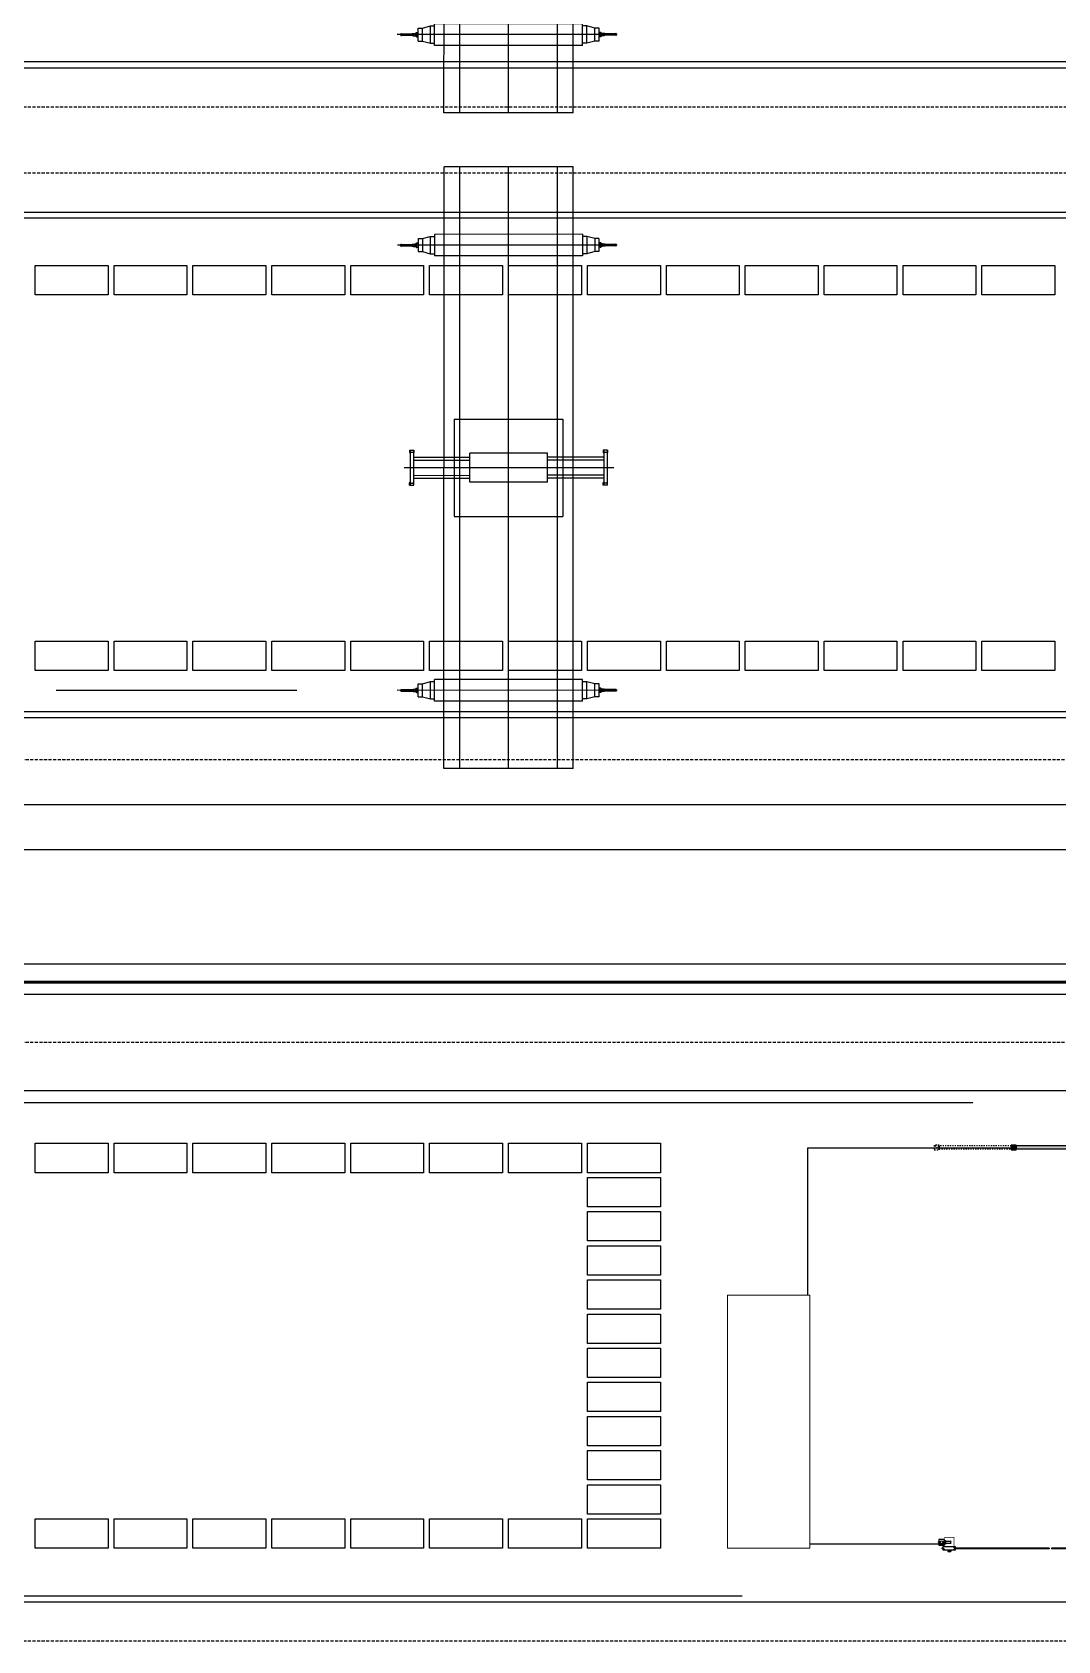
# Model space of a CAD drawing. Header units: millimetres. Extents: x -582 to 479, y -622 to 401.
# Drawn here: x -123.5 to -38.3, y -114.9 to 18.8 of the extents above; entities that cross this region are included whole.
import ezdxf

# ---------------------------------------------------------------- set-up
doc = ezdxf.new("R2010")
doc.units = ezdxf.units.MM
doc.linetypes.add('DASH', pattern=[0.35, 0.25, -0.1])
doc.linetypes.add('DASHED', pattern=[19.05, 12.7, -6.35])
for name, color, linetype in [('0000-佛渡施工图-总平面-尺寸标注', 7, 'Continuous'), ('0001-佛渡-工艺-方案一-围网', 40, 'Continuous'), ('0001-佛渡-工艺-方案一-围网(内集卡一侧新增）', 40, 'Continuous'), ('0001-佛渡-工艺-方案一-设备', 40, 'Continuous'), ('0001-佛渡-平面-方案一 临时横二路', 6, 'Continuous'), ('0001-佛渡-平面-方案一-围墙', 3, 'Continuous'), ('0001-佛渡-平面-方案一-建筑', 6, 'Continuous'), ('0001-佛渡-平面-方案一道路中心线', 11, 'Continuous'), ('0001-佛渡-平面-方案一道路边界', 7, 'Continuous'), ('SLOT', 115, 'Continuous'), ('TX-箱区维修及人行门禁', 5, 'Continuous')]:
    doc.layers.add(name, color=color, linetype=linetype)
doc.linetypes.add('FENCELINE2', pattern='A,0.25,-0.1,[132,ltypeshp.shx,S=0.1,R=0,X=-0.1,Y=0],-0.1,1', length=1.45)

# ---------------------------------------------------------------- blocks, each defined once
blk = doc.blocks.new('16m门 危险品堆场')
at = {"color": 8, "linetype": 'Continuous', "extrusion": (1e-16, 0, -1)}
for p, q in [((2629281.11, 2057453.6), (2629281.11, 2057453.74)), ((2629281.11, 2057453.74), (2629281.35, 2057453.74)), ((2629281.16, 2057453.64), (2629281.16, 2057453.72)), ((2629281.16, 2057453.72), (2629281.3, 2057453.72)), ((2629281.16, 2057453.64), (2629281.3, 2057453.64)), ((2629281.21, 2057453.64), (2629281.21, 2057453.6)), ((2629281.25, 2057453.64), (2629281.25, 2057453.6)), ((2629281.3, 2057453.64), (2629281.3, 2057453.72)), ((2629281.35, 2057453.6), (2629281.35, 2057453.74))]:
    blk.add_line(p, q, dxfattribs=at)
at = {"color": 8, "linetype": 'Continuous'}
for p, q in [((2629281.76, 2057453.47), (2629281.76, 2057453.53)), ((2629289.53, 2057453.46), (2629289.53, 2057453.52)), ((2629289.73, 2057453.46), (2629289.73, 2057453.52))]:
    blk.add_line(p, q, dxfattribs=at)
at = {"color": 8, "linetype": 'Continuous', "extrusion": (-1e-16, 0, -1)}
for p, q in [((2629289.53, 2057453.52), (2629281.76, 2057453.53)), ((2629289.53, 2057453.46), (2629281.76, 2057453.47)), ((2629297.49, 2057453.52), (2629289.73, 2057453.52)), ((2629297.49, 2057453.46), (2629289.73, 2057453.46)), ((2629297.91, 2057453.6), (2629297.91, 2057453.74)), ((2629298.14, 2057453.74), (2629297.91, 2057453.74)), ((2629298.09, 2057453.72), (2629297.96, 2057453.72)), ((2629297.96, 2057453.64), (2629297.96, 2057453.72)), ((2629298.09, 2057453.64), (2629297.96, 2057453.64)), ((2629298, 2057453.64), (2629298, 2057453.6)), ((2629298.05, 2057453.64), (2629298.05, 2057453.6)), ((2629298.09, 2057453.64), (2629298.09, 2057453.72)), ((2629298.14, 2057453.6), (2629298.14, 2057453.74)), ((2629280.41, 2057453), (2629280.46, 2057453)), ((2629280.41, 2057453), (2629280.46, 2057453)), ((2629280.41, 2057452.97), (2629280.46, 2057452.97)), ((2629280.41, 2057452.97), (2629280.46, 2057452.97)), ((2629280.71, 2057453), (2629280.83, 2057453)), ((2629280.71, 2057453), (2629280.83, 2057453)), ((2629280.71, 2057452.97), (2629280.83, 2057452.97)), ((2629280.71, 2057452.97), (2629280.83, 2057452.97)), ((2629280.92, 2057453.13), (2629280.83, 2057453.13)), ((2629280.83, 2057452.83), (2629280.92, 2057452.83)), ((2629280.83, 2057452.83), (2629280.92, 2057452.83)), ((2629280.92, 2057452.83), (2629280.92, 2057453.13)), ((2629280.92, 2057453.06), (2629281.4, 2057453.06)), ((2629280.92, 2057452.89), (2629281.4, 2057452.89)), ((2629280.92, 2057452.89), (2629281.4, 2057452.89)), ((2629281.4, 2057453.06), (2629281.31, 2057453)), ((2629281.4, 2057452.89), (2629281.31, 2057452.96)), ((2629281.4, 2057452.89), (2629281.31, 2057452.96)), ((2629297.86, 2057453.05), (2629297.94, 2057452.99)), ((2629298.33, 2057453.05), (2629297.86, 2057453.05)), ((2629297.86, 2057452.88), (2629297.94, 2057452.95)), ((2629297.86, 2057452.88), (2629297.94, 2057452.95)), ((2629298.33, 2057452.88), (2629297.86, 2057452.88)), ((2629298.33, 2057452.82), (2629298.33, 2057453.12)), ((2629298.33, 2057453.12), (2629298.43, 2057453.12)), ((2629298.43, 2057452.82), (2629298.33, 2057452.82)), ((2629298.54, 2057452.99), (2629298.43, 2057452.99)), ((2629298.54, 2057452.96), (2629298.43, 2057452.96)), ((2629298.85, 2057452.99), (2629298.79, 2057452.99)), ((2629298.85, 2057452.96), (2629298.79, 2057452.96))]:
    blk.add_line(p, q, dxfattribs=at)
at = {"color": 8, "linetype": 'Continuous', "extrusion": (0, 0, -1)}
for points in [[(-2629280.35, 2057453.22), (-2629280.83, 2057453.22), (-2629280.83, 2057452.74), (-2629280.35, 2057452.74)], [(-2629280.7, 2057453.6), (-2629281.76, 2057453.6), (-2629281.76, 2057453.37), (-2629280.7, 2057453.37)], [(-2629298.56, 2057453.6), (-2629297.49, 2057453.6), (-2629297.49, 2057453.37), (-2629298.56, 2057453.37)], [(-2629298.91, 2057453.21), (-2629298.43, 2057453.21), (-2629298.43, 2057452.73), (-2629298.91, 2057452.73)]]:
    blk.add_lwpolyline(points, close=True, dxfattribs=at)
for points in [[(-2629280.7, 2057453.54), (-2629280.63, 2057453.54), (-2629280.63, 2057453.44), (-2629280.7, 2057453.44)], [(-2629298.56, 2057453.54), (-2629298.62, 2057453.54), (-2629298.62, 2057453.44), (-2629298.56, 2057453.44)]]:
    blk.add_lwpolyline(points, dxfattribs=at)
at = {"color": 8, "linetype": 'Continuous', "extrusion": (0, 0, -1), "const_width": 0.05}
for points in [[(-2629280.83, 2057453.38), (-2629281.63, 2057453.38), (-2629281.63, 2057452.58), (-2629280.83, 2057452.58)], [(-2629298.43, 2057453.37), (-2629297.63, 2057453.37), (-2629297.63, 2057452.57), (-2629298.43, 2057452.57)]]:
    blk.add_lwpolyline(points, close=True, dxfattribs=at)
at = {"color": 8, "linetype": 'Continuous', "extrusion": (1e-16, 0, -1)}
for centre in [(-2629280.8, 2057453.55), (-2629281.66, 2057453.55), (-2629281.66, 2057453.44)]:
    blk.add_circle(centre, 0.018, dxfattribs=at)
at = {"color": 8, "linetype": 'Continuous', "extrusion": (-1e-16, 0, -1)}
for centre, radius in [((-2629297.59, 2057453.55), 0.018), ((-2629297.59, 2057453.44), 0.018), ((-2629298.46, 2057453.55), 0.018), ((-2629298.46, 2057453.44), 0.018), ((-2629280.36, 2057452.98), 0.05), ((-2629280.36, 2057452.98), 0.05), ((-2629280.59, 2057452.98), 0.126), ((-2629298.67, 2057452.97), 0.126), ((-2629298.89, 2057452.97), 0.05)]:
    blk.add_circle(centre, radius, dxfattribs=at)
blk = doc.blocks.new('YC')
at = {"color": 40, "extrusion": (0.019869, 3.07925e-06, 0.999803)}
for p, q in [((2952.72, -614.5, 0.27), (2952.72, -564.5, 0.27)), ((2963.46, -564.5, 0.06), (2952.72, -564.5, 0.27)), ((2954.03, -614.5, 0.25), (2954.03, -564.5, 0.25)), ((2958.09, -614.5, 0.17), (2958.09, -564.5, 0.17)), ((2962.15, -614.5, 0.09), (2962.14, -564.5, 0.09)), ((2963.46, -614.5, 0.06), (2963.46, -564.5, 0.06)), ((2950.29, -570.9, 0.32), (2950.41, -570.88, 0.32)), ((2950.29, -571.1, 0.32), (2950.29, -570.9, 0.32)), ((2950.37, -570.88, 0.32), (2950.46, -570.88, 0.32)), ((2950.4, -570.85, 0.32), (2950.39, -570.85, 0.32)), ((2950.39, -570.86, 0.32), (2950.39, -570.89, 0.32)), ((2950.4, -570.86, 0.32), (2950.39, -570.86, 0.32)), ((2950.4, -570.89, 0.32), (2950.39, -570.89, 0.32)), ((2950.4, -570.85, 0.32), (2950.4, -570.9, 0.32)), ((2950.41, -570.86, 0.32), (2950.4, -570.86, 0.32)), ((2950.41, -570.9, 0.32), (2950.4, -570.9, 0.32)), ((2950.41, -570.84, 0.32), (2950.41, -571, 0.32)), ((2950.41, -570.84, 0.32), (2950.43, -570.84, 0.32)), ((2950.41, -570.86, 0.32), (2950.41, -570.9, 0.32)), ((2950.43, -570.82, 0.32), (2950.47, -570.82, 0.32)), ((2950.43, -571.19, 0.32), (2950.43, -570.82, 0.32)), ((2950.43, -570.84, 0.32), (2950.43, -571, 0.32)), ((2950.47, -571.19, 0.32), (2950.47, -570.82, 0.32)), ((2950.57, -570.46, 0.32), (2950.93, -570.46, 0.31)), ((2950.57, -570.46, 0.32), (2950.57, -571.54, 0.32)), ((2950.93, -570.46, 0.31), (2951.58, -570.28, 0.3)), ((2950.93, -570.46, 0.31), (2950.93, -571.54, 0.31)), ((2951.58, -570.28, 0.3), (2951.94, -570.28, 0.29)), ((2951.58, -570.28, 0.3), (2951.58, -571.72, 0.3)), ((2964.23, -570.1, 0.04), (2951.94, -570.11, 0.29)), ((2951.94, -570.11, 0.29), (2951.94, -571.9, 0.29)), ((2964.23, -570.1, 0.04), (2964.23, -571.9, 0.04)), ((2964.59, -570.28, 0.04), (2964.23, -570.28, 0.04)), ((2965.25, -570.46, 0.02), (2964.59, -570.28, 0.04)), ((2964.59, -570.28, 0.04), (2964.59, -571.72, 0.04)), ((2965.6, -570.46, 0.02), (2965.25, -570.46, 0.02)), ((2965.25, -570.46, 0.02), (2965.25, -571.54, 0.02)), ((2965.6, -570.46, 0.02), (2965.6, -571.54, 0.02)), ((2965.74, -570.82, 0.01), (2965.71, -570.82, 0.01)), ((2965.71, -571.19, 0.01), (2965.71, -570.82, 0.01)), ((2965.8, -570.87, 0.01), (2965.72, -570.87, 0.01)), ((2965.74, -571.19, 0.01), (2965.74, -570.82, 0.01)), ((2965.74, -570.84, 0.01), (2965.74, -571, 0.01)), ((2965.77, -570.84, 0.01), (2965.74, -570.84, 0.01)), ((2965.77, -570.84, 0.01), (2965.77, -571, 0.01)), ((2965.77, -570.85, 0.01), (2965.77, -570.85, 0.01)), ((2965.77, -570.85, 0.01), (2965.77, -570.9, 0.01)), ((2965.77, -570.85, 0.01), (2965.79, -570.85, 0.01)), ((2965.77, -570.85, 0.01), (2965.77, -570.89, 0.01)), ((2965.77, -570.86, 0.01), (2965.79, -570.86, 0.01)), ((2965.88, -570.9, 0.01), (2965.77, -570.88, 0.01)), ((2965.77, -570.89, 0.01), (2965.77, -570.89, 0.01)), ((2965.77, -570.89, 0.01), (2965.79, -570.89, 0.01)), ((2965.77, -570.9, 0.01), (2965.79, -570.9, 0.01)), ((2965.79, -570.86, 0.01), (2965.79, -570.89, 0.01)), ((2965.88, -571.1, 0.01), (2965.88, -570.9, 0.01)), ((2967.11, -571, -0.01), (2948.84, -571, 0.35)), ((2949.08, -571, 0.35), (2949.15, -571, 0.34)), ((2949.14, -571.08, 0.34), (2949.14, -570.92, 0.34)), ((2949.14, -570.92, 0.34), (2949.18, -570.92, 0.34)), ((2949.14, -570.92, 0.34), (2949.14, -570.92, 0.34)), ((2949.14, -571.08, 0.34), (2949.14, -570.92, 0.34)), ((2949.14, -571.08, 0.34), (2949.18, -571.08, 0.34)), ((2949.14, -571.08, 0.34), (2949.14, -571.08, 0.34)), ((2949.18, -571.08, 0.34), (2949.18, -570.92, 0.34)), ((2949.18, -570.94, 0.34), (2950.16, -570.94, 0.32)), ((2949.18, -571.06, 0.34), (2950.16, -571.06, 0.32)), ((2950.07, -570.92, 0.33), (2950.08, -570.92, 0.33)), ((2950.07, -571.08, 0.33), (2950.07, -570.92, 0.33)), ((2950.07, -571.08, 0.33), (2950.08, -571.08, 0.33)), ((2950.08, -570.92, 0.33), (2950.12, -570.92, 0.32)), ((2950.08, -571.08, 0.33), (2950.08, -570.92, 0.33)), ((2950.08, -571.08, 0.33), (2950.12, -571.08, 0.32)), ((2950.12, -571.08, 0.32), (2950.12, -570.92, 0.32)), ((2950.16, -571.1, 0.32), (2950.16, -570.91, 0.32)), ((2950.29, -571.1, 0.32), (2950.41, -571.12, 0.32)), ((2950.37, -571.13, 0.32), (2950.46, -571.13, 0.32)), ((2950.38, -571.13, 0.32), (2950.47, -571.13, 0.32)), ((2950.4, -570.9, 0.32), (2950.39, -570.9, 0.32)), ((2950.4, -571.1, 0.32), (2950.39, -571.1, 0.32)), ((2950.4, -571.11, 0.32), (2950.39, -571.11, 0.32)), ((2950.39, -571.14, 0.32), (2950.39, -571.11, 0.32)), ((2950.4, -571.14, 0.32), (2950.39, -571.14, 0.32)), ((2950.4, -571.15, 0.32), (2950.39, -571.15, 0.32)), ((2950.4, -571.15, 0.32), (2950.4, -571.1, 0.32)), ((2950.41, -571.11, 0.32), (2950.4, -571.11, 0.32)), ((2950.41, -571.15, 0.32), (2950.4, -571.15, 0.32)), ((2950.41, -571.16, 0.32), (2950.41, -571, 0.32)), ((2950.41, -571.15, 0.32), (2950.41, -571.11, 0.32)), ((2950.41, -571.16, 0.32), (2950.43, -571.16, 0.32)), ((2950.43, -571.16, 0.32), (2950.43, -571, 0.32)), ((2950.43, -571.19, 0.32), (2950.47, -571.19, 0.32)), ((2950.57, -571.54, 0.32), (2950.93, -571.54, 0.31)), ((2950.93, -571.54, 0.31), (2951.58, -571.72, 0.3)), ((2951.58, -571.72, 0.3), (2951.94, -571.72, 0.29)), ((2964.23, -571.9, 0.04), (2951.94, -571.9, 0.29)), ((2964.59, -571.72, 0.04), (2964.23, -571.72, 0.04)), ((2965.25, -571.54, 0.02), (2964.59, -571.72, 0.04)), ((2965.6, -571.54, 0.02), (2965.25, -571.54, 0.02)), ((2965.79, -571.13, 0.01), (2965.71, -571.13, 0.01)), ((2965.74, -571.19, 0.01), (2965.71, -571.19, 0.01)), ((2965.8, -571.13, 0.01), (2965.72, -571.13, 0.01)), ((2965.74, -571.16, 0.01), (2965.74, -571, 0.01)), ((2965.77, -571.16, 0.01), (2965.74, -571.16, 0.01)), ((2965.77, -571.16, 0.01), (2965.77, -571, 0.01)), ((2965.77, -571.1, 0.01), (2965.79, -571.1, 0.01)), ((2965.77, -571.15, 0.01), (2965.77, -571.1, 0.01)), ((2965.88, -571.1, 0.01), (2965.77, -571.12, 0.01)), ((2965.77, -571.15, 0.01), (2965.77, -571.11, 0.01)), ((2965.77, -571.11, 0.01), (2965.79, -571.11, 0.01)), ((2965.77, -571.11, 0.01), (2965.77, -571.11, 0.01)), ((2965.77, -571.14, 0.01), (2965.79, -571.14, 0.01)), ((2965.77, -571.15, 0.01), (2965.79, -571.15, 0.01)), ((2965.77, -571.15, 0.01), (2965.77, -571.15, 0.01)), ((2965.79, -571.14, 0.01), (2965.79, -571.11, 0.01)), ((2966.02, -571.09, 0.01), (2966.02, -570.91, 0.01)), ((2967, -570.94, -0.01), (2966.02, -570.94, 0.01)), ((2967, -571.06, -0.01), (2966.02, -571.06, 0.01)), ((2966.06, -571.08, 0.01), (2966.06, -570.92, 0.01)), ((2966.1, -570.92, 0.01), (2966.06, -570.92, 0.01)), ((2966.1, -571.08, 0.01), (2966.06, -571.08, 0.01)), ((2966.1, -570.92, 0.01), (2966.1, -570.92, 0.01)), ((2966.1, -571.08, 0.01), (2966.1, -570.92, 0.01)), ((2966.1, -571.08, 0.01), (2966.1, -570.92, 0.01)), ((2966.1, -571.08, 0.01), (2966.1, -571.08, 0.01)), ((2967, -571.08, -0.01), (2967, -570.92, -0.01)), ((2967.03, -570.92, -0.01), (2967, -570.92, -0.01)), ((2967.03, -571.08, -0.01), (2967, -571.08, -0.01)), ((2967.04, -570.92, -0.01), (2967.03, -570.92, -0.01)), ((2967.03, -571.08, -0.01), (2967.03, -570.92, -0.01)), ((2967.04, -571.08, -0.01), (2967.03, -571.08, -0.01)), ((2967.04, -571.08, -0.01), (2967.04, -570.92, -0.01)), ((2953.57, -585.46, 0.26), (2953.57, -593.54, 0.26)), ((2953.57, -585.46, 0.26), (2962.6, -585.46, 0.08)), ((2962.6, -585.46, 0.08), (2962.6, -593.54, 0.08)), ((2949.86, -588.05, 0.33), (2950.22, -588.05, 0.32)), ((2949.86, -588.05, 0.33), (2949.86, -588.22, 0.33)), ((2949.86, -588.22, 0.33), (2949.91, -588.3, 0.33)), ((2949.91, -588.05, 0.33), (2949.91, -590.96, 0.33)), ((2949.91, -588.22, 0.33), (2950.17, -588.22, 0.32)), ((2950.17, -588.05, 0.32), (2950.17, -590.96, 0.32)), ((2950.22, -588.22, 0.32), (2950.17, -588.3, 0.32)), ((2950.22, -588.05, 0.32), (2950.22, -588.22, 0.32)), ((2966.32, -588.04, 0), (2965.96, -588.04, 0.01)), ((2965.96, -588.04, 0.01), (2965.96, -588.22, 0.01)), ((2965.96, -588.22, 0.01), (2966.01, -588.3, 0.01)), ((2966.01, -588.04, 0.01), (2966.01, -590.96, 0.01)), ((2966.27, -588.22, 0), (2966.01, -588.22, 0.01)), ((2966.27, -588.04, 0), (2966.27, -590.96, 0)), ((2966.32, -588.22, 0), (2966.27, -588.3, 0)), ((2966.32, -588.04, 0), (2966.32, -588.22, 0)), ((2966.83, -589.5, -0.01), (2949.42, -589.5, 0.34)), ((2950.17, -588.63, 0.32), (2954.87, -588.63, 0.23)), ((2950.17, -588.87, 0.32), (2954.87, -588.87, 0.23)), ((2963.04, -589.5, 0.07), (2953.14, -589.5, 0.26)), ((2954.87, -590.7, 0.23), (2954.87, -588.3, 0.23)), ((2961.31, -588.3, 0.1), (2954.87, -588.3, 0.23)), ((2961.31, -590.7, 0.1), (2961.31, -588.3, 0.1)), ((2966.01, -588.63, 0.01), (2961.31, -588.63, 0.1)), ((2966.01, -588.87, 0.01), (2961.31, -588.87, 0.1)), ((2949.86, -590.78, 0.33), (2949.91, -590.7, 0.33)), ((2949.86, -590.96, 0.33), (2949.86, -590.78, 0.33)), ((2949.91, -590.78, 0.33), (2950.17, -590.78, 0.32)), ((2950.17, -590.14, 0.32), (2954.87, -590.13, 0.23)), ((2950.17, -590.37, 0.32), (2954.87, -590.37, 0.23)), ((2950.22, -590.78, 0.32), (2950.17, -590.7, 0.32)), ((2950.22, -590.96, 0.32), (2950.22, -590.78, 0.32)), ((2961.31, -590.7, 0.1), (2954.87, -590.7, 0.23)), ((2966.01, -590.13, 0.01), (2961.31, -590.13, 0.1)), ((2966.01, -590.37, 0.01), (2961.31, -590.37, 0.1)), ((2965.96, -590.78, 0.01), (2966.01, -590.7, 0.01)), ((2965.96, -590.96, 0.01), (2965.96, -590.78, 0.01)), ((2966.27, -590.78, 0), (2966.01, -590.78, 0.01)), ((2966.32, -590.78, 0), (2966.27, -590.7, 0)), ((2966.32, -590.96, 0), (2966.32, -590.78, 0)), ((2949.86, -590.96, 0.33), (2950.22, -590.96, 0.32)), ((2966.32, -590.96, 0), (2965.96, -590.96, 0.01)), ((2953.57, -593.54, 0.26), (2962.6, -593.54, 0.08)), ((2967.11, -608, -0.01), (2948.84, -608, 0.35)), ((2949.09, -608, 0.35), (2949.16, -608, 0.34)), ((2949.14, -607.92, 0.34), (2949.14, -608.08, 0.34)), ((2949.14, -607.92, 0.34), (2949.15, -607.92, 0.34)), ((2949.14, -608.08, 0.34), (2949.15, -608.08, 0.34)), ((2949.15, -607.92, 0.34), (2949.18, -607.92, 0.34)), ((2949.15, -607.92, 0.34), (2949.15, -608.08, 0.34)), ((2949.15, -608.08, 0.34), (2949.18, -608.08, 0.34)), ((2949.18, -607.92, 0.34), (2949.18, -608.08, 0.34)), ((2949.18, -607.94, 0.34), (2950.16, -607.94, 0.32)), ((2949.18, -608.06, 0.34), (2950.16, -608.06, 0.32)), ((2950.08, -607.92, 0.33), (2950.12, -607.92, 0.32)), ((2950.08, -607.92, 0.33), (2950.08, -607.92, 0.33)), ((2950.08, -607.92, 0.33), (2950.08, -608.08, 0.33)), ((2950.08, -607.92, 0.33), (2950.08, -608.08, 0.33)), ((2950.08, -608.08, 0.33), (2950.12, -608.08, 0.32)), ((2950.08, -608.08, 0.33), (2950.08, -608.08, 0.33)), ((2950.12, -607.92, 0.32), (2950.12, -608.08, 0.32)), ((2950.16, -607.91, 0.32), (2950.16, -608.1, 0.32)), ((2950.3, -607.9, 0.32), (2950.41, -607.88, 0.32)), ((2950.3, -607.9, 0.32), (2950.3, -608.1, 0.32)), ((2950.3, -608.1, 0.32), (2950.41, -608.12, 0.32)), ((2950.38, -607.88, 0.32), (2950.46, -607.88, 0.32)), ((2950.38, -608.13, 0.32), (2950.46, -608.13, 0.32)), ((2950.41, -607.85, 0.32), (2950.39, -607.85, 0.32)), ((2950.41, -607.86, 0.32), (2950.39, -607.86, 0.32)), ((2950.39, -607.86, 0.32), (2950.39, -607.89, 0.32)), ((2950.39, -607.88, 0.32), (2950.47, -607.88, 0.32)), ((2950.41, -607.89, 0.32), (2950.39, -607.89, 0.32)), ((2950.41, -607.9, 0.32), (2950.39, -607.9, 0.32)), ((2950.41, -608.1, 0.32), (2950.39, -608.1, 0.32)), ((2950.39, -608.14, 0.32), (2950.39, -608.11, 0.32)), ((2950.41, -608.11, 0.32), (2950.39, -608.11, 0.32)), ((2950.41, -608.14, 0.32), (2950.39, -608.14, 0.32)), ((2950.41, -608.15, 0.32), (2950.39, -608.15, 0.32)), ((2950.41, -607.84, 0.32), (2950.43, -607.84, 0.32)), ((2950.41, -607.84, 0.32), (2950.41, -608, 0.32)), ((2950.41, -607.85, 0.32), (2950.41, -607.9, 0.32)), ((2950.41, -607.86, 0.32), (2950.41, -607.9, 0.32)), ((2950.41, -607.86, 0.32), (2950.41, -607.86, 0.32)), ((2950.41, -607.9, 0.32), (2950.41, -607.9, 0.32)), ((2950.41, -608.16, 0.32), (2950.41, -608, 0.32)), ((2950.41, -608.15, 0.32), (2950.41, -608.1, 0.32)), ((2950.41, -608.11, 0.32), (2950.41, -608.11, 0.32)), ((2950.41, -608.15, 0.32), (2950.41, -608.11, 0.32)), ((2950.41, -608.15, 0.32), (2950.41, -608.15, 0.32)), ((2950.41, -608.16, 0.32), (2950.43, -608.16, 0.32)), ((2950.43, -607.82, 0.32), (2950.47, -607.82, 0.32)), ((2950.43, -607.82, 0.32), (2950.43, -608.19, 0.32)), ((2950.43, -607.84, 0.32), (2950.43, -608, 0.32)), ((2950.43, -608.16, 0.32), (2950.43, -608, 0.32)), ((2950.43, -608.19, 0.32), (2950.47, -608.19, 0.32)), ((2950.47, -607.82, 0.32), (2950.47, -608.19, 0.32)), ((2950.57, -607.46, 0.32), (2950.93, -607.46, 0.31)), ((2950.57, -608.54, 0.32), (2950.57, -607.46, 0.32)), ((2950.93, -607.46, 0.31), (2951.59, -607.28, 0.3)), ((2950.93, -608.54, 0.31), (2950.93, -607.46, 0.31)), ((2951.59, -607.28, 0.3), (2951.94, -607.28, 0.29)), ((2951.59, -608.72, 0.3), (2951.59, -607.28, 0.3)), ((2964.24, -607.1, 0.04), (2951.94, -607.11, 0.29)), ((2951.94, -608.9, 0.29), (2951.94, -607.11, 0.29)), ((2964.24, -608.9, 0.04), (2964.24, -607.1, 0.04)), ((2964.59, -607.28, 0.04), (2964.24, -607.28, 0.04)), ((2965.25, -607.46, 0.02), (2964.59, -607.28, 0.04)), ((2964.59, -608.72, 0.04), (2964.59, -607.28, 0.04)), ((2965.61, -607.46, 0.02), (2965.25, -607.46, 0.02)), ((2965.25, -608.54, 0.02), (2965.25, -607.46, 0.02)), ((2965.61, -608.54, 0.02), (2965.61, -607.46, 0.02)), ((2965.75, -607.82, 0.01), (2965.71, -607.82, 0.01)), ((2965.71, -607.82, 0.01), (2965.71, -608.19, 0.01)), ((2965.79, -607.87, 0.01), (2965.71, -607.87, 0.01)), ((2965.75, -608.19, 0.01), (2965.71, -608.19, 0.01)), ((2965.8, -607.87, 0.01), (2965.72, -607.87, 0.01)), ((2965.8, -608.13, 0.01), (2965.72, -608.13, 0.01)), ((2965.75, -607.82, 0.01), (2965.75, -608.19, 0.01)), ((2965.77, -607.84, 0.01), (2965.75, -607.84, 0.01)), ((2965.75, -607.84, 0.01), (2965.75, -608, 0.01)), ((2965.75, -608.16, 0.01), (2965.75, -608, 0.01)), ((2965.77, -608.16, 0.01), (2965.75, -608.16, 0.01)), ((2965.77, -607.84, 0.01), (2965.77, -608, 0.01)), ((2965.77, -607.85, 0.01), (2965.77, -607.89, 0.01)), ((2965.77, -607.85, 0.01), (2965.79, -607.85, 0.01)), ((2965.77, -607.85, 0.01), (2965.77, -607.9, 0.01)), ((2965.77, -607.85, 0.01), (2965.77, -607.85, 0.01)), ((2965.77, -607.86, 0.01), (2965.79, -607.86, 0.01)), ((2965.88, -607.9, 0.01), (2965.77, -607.88, 0.01)), ((2965.77, -607.89, 0.01), (2965.79, -607.89, 0.01)), ((2965.77, -607.89, 0.01), (2965.77, -607.89, 0.01)), ((2965.77, -607.9, 0.01), (2965.79, -607.9, 0.01)), ((2965.77, -608.16, 0.01), (2965.77, -608, 0.01)), ((2965.77, -608.15, 0.01), (2965.77, -608.1, 0.01)), ((2965.77, -608.1, 0.01), (2965.79, -608.1, 0.01)), ((2965.88, -608.1, 0.01), (2965.77, -608.12, 0.01)), ((2965.77, -608.11, 0.01), (2965.77, -608.11, 0.01)), ((2965.77, -608.11, 0.01), (2965.79, -608.11, 0.01)), ((2965.77, -608.15, 0.01), (2965.77, -608.11, 0.01)), ((2965.77, -608.14, 0.01), (2965.79, -608.14, 0.01)), ((2965.77, -608.15, 0.01), (2965.77, -608.15, 0.01)), ((2965.77, -608.15, 0.01), (2965.79, -608.15, 0.01)), ((2965.79, -607.86, 0.01), (2965.79, -607.89, 0.01)), ((2965.79, -608.14, 0.01), (2965.79, -608.11, 0.01)), ((2965.88, -607.9, 0.01), (2965.88, -608.1, 0.01)), ((2966.02, -607.91, 0.01), (2966.02, -608.09, 0.01)), ((2967, -607.94, -0.01), (2966.02, -607.94, 0.01)), ((2967, -608.06, -0.01), (2966.02, -608.06, 0.01)), ((2966.06, -607.92, 0.01), (2966.06, -608.08, 0.01)), ((2966.1, -607.92, 0.01), (2966.06, -607.92, 0.01)), ((2966.1, -608.08, 0.01), (2966.06, -608.08, 0.01)), ((2966.1, -607.92, 0.01), (2966.1, -607.92, 0.01)), ((2966.1, -607.92, 0.01), (2966.1, -608.08, 0.01)), ((2966.1, -607.92, 0.01), (2966.1, -608.08, 0.01)), ((2966.1, -608.08, 0.01), (2966.1, -608.08, 0.01)), ((2967, -607.92, -0.01), (2967, -608.08, -0.01)), ((2967.03, -607.92, -0.01), (2967, -607.92, -0.01)), ((2967.03, -608.08, -0.01), (2967, -608.08, -0.01)), ((2967.04, -607.92, -0.01), (2967.03, -607.92, -0.01)), ((2967.03, -607.92, -0.01), (2967.03, -608.08, -0.01)), ((2967.04, -608.08, -0.01), (2967.03, -608.08, -0.01)), ((2967.04, -607.92, -0.01), (2967.04, -608.08, -0.01)), ((2950.57, -608.54, 0.32), (2950.93, -608.54, 0.31)), ((2950.93, -608.54, 0.31), (2951.59, -608.72, 0.3)), ((2951.59, -608.72, 0.3), (2951.94, -608.72, 0.29)), ((2964.24, -608.9, 0.04), (2951.94, -608.9, 0.29)), ((2964.59, -608.72, 0.04), (2964.24, -608.72, 0.04)), ((2965.25, -608.54, 0.02), (2964.59, -608.72, 0.04)), ((2965.61, -608.54, 0.02), (2965.25, -608.54, 0.02)), ((2963.46, -614.5, 0.06), (2952.72, -614.5, 0.27))]:
    blk.add_line(p, q, dxfattribs=at)
at = {"color": 40, "linetype": 'Continuous', "extrusion": (0.019869, 3.07925e-06, 0.999803)}
for p, q in [((2950.47, -570.82, 0.32), (2950.58, -570.82, 0.32)), ((2950.47, -570.84, 0.32), (2950.58, -570.84, 0.32)), ((2965.71, -570.82, 0.01), (2965.6, -570.82, 0.02)), ((2965.71, -570.84, 0.01), (2965.6, -570.84, 0.02)), ((2950.47, -571.16, 0.32), (2950.58, -571.16, 0.32)), ((2950.47, -571.18, 0.32), (2950.58, -571.18, 0.32)), ((2965.71, -571.16, 0.01), (2965.6, -571.16, 0.02)), ((2965.71, -571.18, 0.01), (2965.6, -571.18, 0.02)), ((2950.47, -607.82, 0.32), (2950.58, -607.82, 0.32)), ((2950.47, -607.84, 0.32), (2950.58, -607.84, 0.32)), ((2950.47, -608.16, 0.32), (2950.58, -608.16, 0.32)), ((2950.47, -608.18, 0.32), (2950.58, -608.18, 0.32)), ((2965.71, -607.82, 0.01), (2965.6, -607.82, 0.02)), ((2965.71, -607.84, 0.01), (2965.6, -607.84, 0.02)), ((2965.71, -608.16, 0.01), (2965.6, -608.16, 0.02)), ((2965.71, -608.18, 0.01), (2965.6, -608.18, 0.02))]:
    blk.add_line(p, q, dxfattribs=at)
at = {"color": 40, "linetype": 'ByBlock', "extrusion": (0.019869, 3.07925e-06, 0.999803)}
for p, q in [((2950.16, -570.91, 0.32), (2950.29, -570.91, 0.32)), ((2950.16, -571.1, 0.32), (2950.29, -571.1, 0.32)), ((2966.02, -570.91, 0.01), (2965.88, -570.91, 0.01)), ((2966.02, -571.09, 0.01), (2965.88, -571.09, 0.01)), ((2950.16, -607.91, 0.32), (2950.3, -607.91, 0.32)), ((2950.16, -608.1, 0.32), (2950.3, -608.1, 0.32)), ((2966.02, -607.91, 0.01), (2965.88, -607.91, 0.01)), ((2966.02, -608.09, 0.01), (2965.88, -608.09, 0.01))]:
    blk.add_line(p, q, dxfattribs=at)
at = {"color": 40, "extrusion": (-0.019869, -3.07925e-06, -0.999803)}
for centre, major_axis, start_param, end_param in [((2950.4, -570.86, 0.32), (-0.00843, -0.00844, 0.00017), 0.2618, 1.308997), ((2950.43, -570.88, 0.32), (-0.032, 0.032, 0.0006), -1.051761, -0.519035), ((2950.4, -570.89, 0.32), (-0.00843, 0.00843, 0.00017), -1.308997, -0.261799), ((2965.78, -570.86, 0.01), (-0.00843, 0.00843, 0.00017), 1.832596, 2.879794), ((2965.74, -570.87, 0.01), (-0.032, -0.032, 0.0006), 3.660628, 4.193354), ((2965.78, -570.89, 0.01), (-0.00843, 0.00843, 0.00017), 1.832596, 2.879793), ((2950.4, -571.11, 0.32), (-0.00843, 0.00843, 0.00017), -1.308997, -0.261799), ((2950.43, -571.13, 0.32), (-0.032, 0.032, 0.0006), -1.051761, -0.519035), ((2950.4, -571.14, 0.32), (-0.00843, 0.00843, 0.00017), -1.308997, -0.261799), ((2965.78, -571.11, 0.01), (-0.00843, -0.00844, 0.00017), 3.403392, 4.45059), ((2965.74, -571.13, 0.01), (-0.032, -0.032, 0.0006), 3.660628, 4.193354), ((2965.78, -571.14, 0.01), (-0.00843, 0.00843, 0.00017), 1.832596, 2.879794), ((2950.4, -607.86, 0.32), (-0.00843, 0.00843, 0.00017), -1.308997, -0.261799), ((2950.44, -607.88, 0.32), (-0.032, 0.032, 0.0006), -1.051761, -0.519035), ((2950.4, -607.89, 0.32), (-0.00843, 0.00843, 0.00017), -1.308997, -0.261799), ((2950.4, -608.11, 0.32), (-0.00843, 0.00843, 0.00017), -1.308997, -0.261799), ((2950.44, -608.13, 0.32), (-0.032, 0.032, 0.0006), -1.051761, -0.519035), ((2950.4, -608.14, 0.32), (-0.00843, 0.00843, 0.00017), -1.308997, -0.261799), ((2965.78, -607.86, 0.01), (-0.00843, 0.00843, 0.00017), 1.832596, 2.879793), ((2965.75, -607.87, 0.01), (-0.032, -0.032, 0.0006), 3.660628, 4.193354), ((2965.78, -607.89, 0.01), (-0.00843, -0.00844, 0.00017), 3.403392, 4.45059), ((2965.78, -608.11, 0.01), (-0.00843, 0.00843, 0.00017), 1.832596, 2.879793), ((2965.75, -608.13, 0.01), (-0.032, -0.032, 0.0006), 3.660628, 4.193354), ((2965.78, -608.14, 0.01), (-0.00843, 0.00843, 0.00017), 1.832596, 2.879793)]:
    blk.add_ellipse(centre, major_axis=major_axis, ratio=1, start_param=start_param, end_param=end_param, dxfattribs=at)

msp = doc.modelspace()

# ---------------------------------------------------------------- hatches: boundary and pattern name
at = {"layer": 'TX-箱区维修及人行门禁'}
h = msp.add_hatch(color=8, dxfattribs=at)
h.dxf.hatch_style = 1
h.paths.add_polyline_path([(-41.76, -74.15), (-41.76, -73.75), (-42.16, -73.75), (-42.16, -74.15)])
h = msp.add_hatch(color=8, dxfattribs=at)
h.dxf.hatch_style = 1
h.paths.add_polyline_path([(-35.76, -73.82), (-41.76, -73.82), (-41.76, -74.07), (-35.76, -74.07)])

# ---------------------------------------------------------------- linework, layer by layer
at = {"layer": '0000-佛渡施工图-总平面-尺寸标注', "color": 2, "lineweight": -3}
msp.add_lwpolyline([(-101.54, -35.95), (-121.54, -35.95)], dxfattribs=at)
at = {"layer": '0001-佛渡-工艺-方案一-围网', "linetype": 'FENCELINE2', "ltscale": 0.25}
msp.add_lwpolyline([(27.92, 16.3), (-170.43, 16.3), (-170.43, 17.25)], dxfattribs=at)
at = {"layer": '0001-佛渡-工艺-方案一-围网', "linetype": 'FENCELINE2', "ltscale": 0.25, "flags": 128}
for points in [[(27.92, 3.3), (-167.7, 3.3), (-170.43, 2.75), (-170.43, 2.35)], [(-170.43, -110.25), (-170.43, -111.2), (-64.52, -111.2)]]:
    msp.add_lwpolyline(points, dxfattribs=at)
at = {"layer": '0001-佛渡-工艺-方案一-围网(内集卡一侧新增）', "linetype": 'FENCELINE2', "ltscale": 0.25}
msp.add_lwpolyline([(-176.93, -37.7), (238.07, -37.7)], dxfattribs=at)
at = {"layer": '0001-佛渡-平面-方案一 临时横二路', "color": 7}
for p, q in [((-193.43, -61.2), (238.57, -61.2)), ((-167.43, -69.2), (238.57, -69.2))]:
    msp.add_line(p, q, dxfattribs=at)
at = {"layer": '0001-佛渡-平面-方案一 临时横二路', "color": 11, "linetype": 'DASHED', "ltscale": 0.02}
msp.add_line((-185.43, -65.2), (238.57, -65.2), dxfattribs=at)
at = {"layer": '0001-佛渡-平面-方案一 临时横二路', "linetype": 'FENCELINE2', "ltscale": 0.25}
msp.add_line((-170.43, -70.2), (-45.36, -70.2), dxfattribs=at)
at = {"layer": '0001-佛渡-平面-方案一 临时横二路', "linetype": 'FENCELINE2', "ltscale": 0.25, "const_width": 0.25}
msp.add_lwpolyline([(-176.93, -60.2), (260.07, -60.2), (260.07, -55.2), (264.07, -51.2)], dxfattribs=at)
at = {"layer": '0001-佛渡-平面-方案一-围墙', "color": 40, "linetype": 'FENCELINE2'}
for p, q in [((-42.16, -74), (-59.11, -74)), ((-59.11, -74), (-59.11, -86.21)), ((-58.91, -106.9), (-47.72, -106.9))]:
    msp.add_line(p, q, dxfattribs=at)
at = {"layer": '0001-佛渡-平面-方案一-建筑', "lineweight": 5}
msp.add_lwpolyline([(-65.75, -86.21), (-58.91, -86.21), (-58.91, -107.25), (-65.75, -107.25), (-65.75, -105.35), (-65.75, -105.35), (-65.75, -96.71)], close=True, dxfattribs=at)
at = {"layer": '0001-佛渡-平面-方案一道路中心线', "color": 11, "linetype": 'DASHED', "ltscale": 0.02}
for p, q in [((-181.43, 12.55), (242.57, 12.55)), ((-181.43, 7.05), (242.57, 7.05)), ((-177.43, -41.7), (238.57, -41.7)), ((-181.43, -114.95), (242.57, -114.95))]:
    msp.add_line(p, q, dxfattribs=at)
at = {"layer": '0001-佛渡-平面-方案一道路边界', "color": 7}
for p, q in [((-177.43, 15.8), (238.57, 15.8)), ((-167.7, 3.8), (228.84, 3.8)), ((-177.43, -38.2), (238.57, -38.2)), ((-177.43, -45.45), (238.57, -45.45)), ((-177.43, -111.7), (8.13, -111.7))]:
    msp.add_line(p, q, dxfattribs=at)
at = {"layer": '0001-佛渡-平面-方案一道路边界'}
for p, q in [((238.57, -49.2), (-177.43, -49.2)), ((238.57, -58.7), (-177.43, -58.7))]:
    msp.add_line(p, q, dxfattribs=at)
at = {"layer": 'SLOT', "color": 115, "flags": 128}
for points in [[(-123.3, -0.64), (-117.24, -0.64), (-117.24, -3.08), (-123.3, -3.08)], [(-116.74, -0.64), (-110.68, -0.64), (-110.68, -3.08), (-116.74, -3.08)], [(-110.18, -0.64), (-104.12, -0.64), (-104.12, -3.08), (-110.18, -3.08)], [(-103.62, -0.64), (-97.56, -0.64), (-97.56, -3.08), (-103.62, -3.08)], [(-97.06, -0.64), (-91.01, -0.64), (-91.01, -3.08), (-97.06, -3.08)], [(-90.51, -0.64), (-84.45, -0.64), (-84.45, -3.08), (-90.51, -3.08)], [(-83.95, -0.64), (-77.89, -0.64), (-77.89, -3.08), (-83.95, -3.08)], [(-77.39, -0.64), (-71.33, -0.64), (-71.33, -3.08), (-77.39, -3.08)], [(-70.83, -0.64), (-64.77, -0.64), (-64.77, -3.08), (-70.83, -3.08)], [(-64.27, -0.64), (-58.22, -0.64), (-58.22, -3.08), (-64.27, -3.08)], [(-57.72, -0.64), (-51.66, -0.64), (-51.66, -3.08), (-57.72, -3.08)], [(-51.16, -0.64), (-45.1, -0.64), (-45.1, -3.08), (-51.16, -3.08)], [(-44.6, -0.64), (-38.54, -0.64), (-38.54, -3.08), (-44.6, -3.08)], [(-123.3, -31.86), (-117.24, -31.86), (-117.24, -34.3), (-123.3, -34.3)], [(-116.74, -31.86), (-110.68, -31.86), (-110.68, -34.3), (-116.74, -34.3)], [(-110.18, -31.86), (-104.12, -31.86), (-104.12, -34.3), (-110.18, -34.3)], [(-103.62, -31.86), (-97.56, -31.86), (-97.56, -34.3), (-103.62, -34.3)], [(-97.06, -31.86), (-91.01, -31.86), (-91.01, -34.3), (-97.06, -34.3)], [(-90.51, -31.86), (-84.45, -31.86), (-84.45, -34.3), (-90.51, -34.3)], [(-83.95, -31.86), (-77.89, -31.86), (-77.89, -34.3), (-83.95, -34.3)], [(-77.39, -31.86), (-71.33, -31.86), (-71.33, -34.3), (-77.39, -34.3)], [(-70.83, -31.86), (-64.77, -31.86), (-64.77, -34.3), (-70.83, -34.3)], [(-64.27, -31.86), (-58.22, -31.86), (-58.22, -34.3), (-64.27, -34.3)], [(-57.72, -31.86), (-51.66, -31.86), (-51.66, -34.3), (-57.72, -34.3)], [(-51.16, -31.86), (-45.1, -31.86), (-45.1, -34.3), (-51.16, -34.3)], [(-44.6, -31.86), (-38.54, -31.86), (-38.54, -34.3), (-44.6, -34.3)], [(-123.3, -73.6), (-117.24, -73.6), (-117.24, -76.04), (-123.3, -76.04)], [(-116.74, -73.6), (-110.68, -73.6), (-110.68, -76.04), (-116.74, -76.04)], [(-110.18, -73.6), (-104.12, -73.6), (-104.12, -76.04), (-110.18, -76.04)], [(-103.62, -73.6), (-97.56, -73.6), (-97.56, -76.04), (-103.62, -76.04)], [(-97.06, -73.6), (-91.01, -73.6), (-91.01, -76.04), (-97.06, -76.04)], [(-90.51, -73.6), (-84.45, -73.6), (-84.45, -76.04), (-90.51, -76.04)], [(-83.95, -73.6), (-77.89, -73.6), (-77.89, -76.04), (-83.95, -76.04)], [(-77.39, -73.6), (-71.33, -73.6), (-71.33, -76.04), (-77.39, -76.04)], [(-77.39, -76.44), (-71.33, -76.44), (-71.33, -78.87), (-77.39, -78.87)], [(-77.39, -79.27), (-71.33, -79.27), (-71.33, -81.71), (-77.39, -81.71)], [(-77.39, -82.11), (-71.33, -82.11), (-71.33, -84.55), (-77.39, -84.55)], [(-77.39, -84.95), (-71.33, -84.95), (-71.33, -87.39), (-77.39, -87.39)], [(-77.39, -87.79), (-71.33, -87.79), (-71.33, -90.23), (-77.39, -90.23)], [(-77.39, -90.63), (-71.33, -90.63), (-71.33, -93.06), (-77.39, -93.06)], [(-77.39, -93.46), (-71.33, -93.46), (-71.33, -95.9), (-77.39, -95.9)], [(-77.39, -96.3), (-71.33, -96.3), (-71.33, -98.74), (-77.39, -98.74)], [(-77.39, -99.14), (-71.33, -99.14), (-71.33, -101.58), (-77.39, -101.58)], [(-77.39, -101.98), (-71.33, -101.98), (-71.33, -104.42), (-77.39, -104.42)], [(-123.3, -104.82), (-117.24, -104.82), (-117.24, -107.25), (-123.3, -107.25)], [(-116.74, -104.82), (-110.68, -104.82), (-110.68, -107.25), (-116.74, -107.25)], [(-110.18, -104.82), (-104.12, -104.82), (-104.12, -107.25), (-110.18, -107.25)], [(-103.62, -104.82), (-97.56, -104.82), (-97.56, -107.25), (-103.62, -107.25)], [(-97.06, -104.82), (-91.01, -104.82), (-91.01, -107.25), (-97.06, -107.25)], [(-90.51, -104.82), (-84.45, -104.82), (-84.45, -107.25), (-90.51, -107.25)], [(-83.95, -104.82), (-77.89, -104.82), (-77.89, -107.25), (-83.95, -107.25)], [(-77.39, -104.82), (-71.33, -104.82), (-71.33, -107.25), (-77.39, -107.25)]]:
    msp.add_lwpolyline(points, close=True, dxfattribs=at)
at = {"layer": 'TX-箱区维修及人行门禁', "color": 8, "linetype": 'DASH', "ltscale": 0.1}
for p, q in [((-48.56, -74.15), (-48.16, -73.75)), ((-48.16, -74.15), (-48.56, -73.75))]:
    msp.add_line(p, q, dxfattribs=at)
at = {"layer": 'TX-箱区维修及人行门禁', "color": 8}
for p, q in [((-42.16, -74.15), (-41.76, -73.75)), ((-42.16, -73.75), (-41.76, -74.15))]:
    msp.add_line(p, q, dxfattribs=at)
at = {"layer": 'TX-箱区维修及人行门禁', "color": 8, "linetype": 'DASH', "ltscale": 0.1}
for points in [[(-48.16, -74.15), (-48.16, -73.75), (-48.56, -73.75), (-48.56, -74.15)], [(-42.16, -73.82), (-48.16, -73.82), (-48.16, -74.07), (-42.16, -74.07)]]:
    msp.add_lwpolyline(points, close=True, dxfattribs=at)
at = {"layer": 'TX-箱区维修及人行门禁', "color": 8}
for points in [[(-41.76, -74.15), (-41.76, -73.75), (-42.16, -73.75), (-42.16, -74.15)], [(-35.76, -73.82), (-41.76, -73.82), (-41.76, -74.07), (-35.76, -74.07)]]:
    msp.add_lwpolyline(points, close=True, dxfattribs=at)

# ---------------------------------------------------------------- block references
at = {"layer": '0001-佛渡-工艺-方案一-设备', "rotation": 359.9959449782898}
for p in [(-3041.99, 626.76, -0.17), (-3041.99, 572.26, -0.17)]:
    msp.add_blockref('YC', p, dxfattribs=at)
at = {"layer": 'TX-箱区维修及人行门禁', "color": 8, "xscale": -1, "rotation": 179.9682775898549}
msp.add_blockref('16m门 危险品堆场', (-2628189.01, 2058801.64), dxfattribs=at)

doc.saveas('drawing.dxf')
